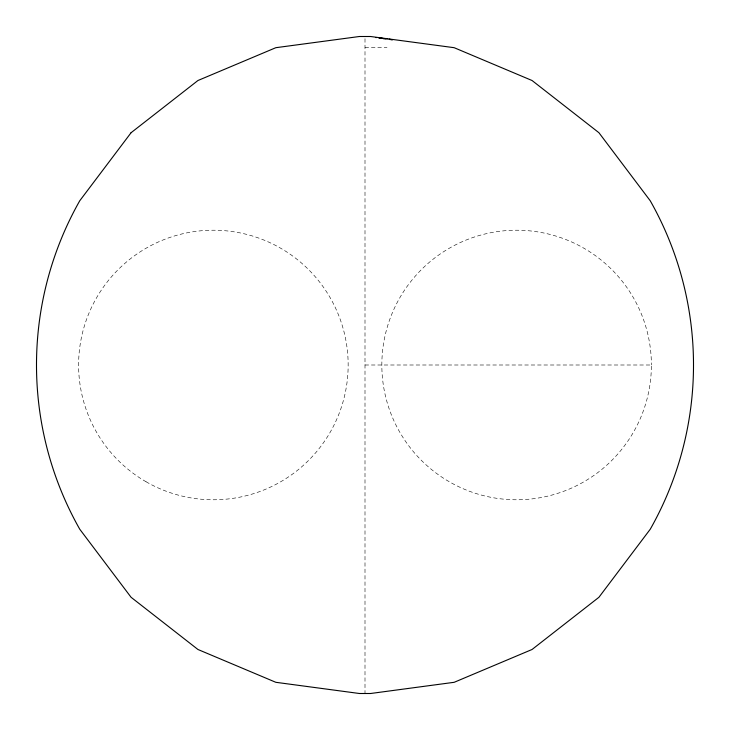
<?xml version="1.0" encoding="UTF-8"?>
<svg xmlns="http://www.w3.org/2000/svg" width="730" height="730" viewBox="0 0 730 730"><rect width="100%" height="100%" fill="white"/><g stroke="black" fill="none" stroke-linecap="round" stroke-linejoin="round"><path stroke-width="0.55" stroke-dasharray="3.65 2.74" d="M365 47.696L387.01 47.696M365 365L651.388 365A134.767 134.767 0 0 1 449.233 481.718A134.767 134.767 0 0 1 449.233 248.282A134.767 134.767 0 0 1 651.388 365M365 38.699L365 693.5M146 481.718A134.767 134.767 0 0 0 348.155 365A134.767 134.767 0 0 0 146 248.282A134.767 134.767 0 0 0 146 481.718"/><path stroke-width="1.09" d="M376.424 37.586L375.904 37.595M389.318 39.447L392.466 39.767L389.19 39.201M379.025 37.869L383.004 38.361M383.168 38.672L385.349 38.955M385.185 38.644L387.292 38.936M379.153 38.115L381.051 38.38M131.081 132.714L79.762 200.75A330.873 328.035 -90 0 0 79.771 529.241L131.081 597.286L197.949 649.49L275.83 682.304L359.406 693.5L370.594 693.5L454.17 682.304L532.051 649.49L598.919 597.286L650.238 529.25A330.873 328.035 90 0 0 650.229 200.759L598.919 132.714L532.051 80.51L454.17 47.696L370.594 36.5L359.406 36.5L275.83 47.696L197.949 80.51L131.081 132.714"/></g></svg>
